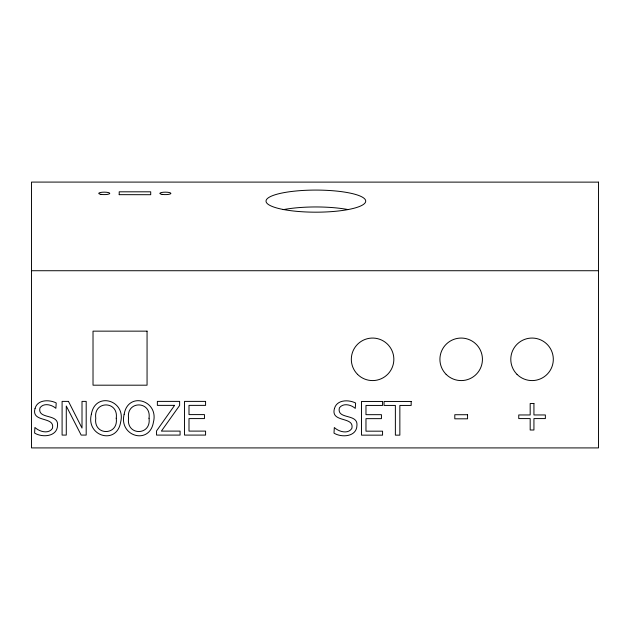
<?xml version="1.0" encoding="UTF-8"?>
<svg xmlns="http://www.w3.org/2000/svg" width="630" height="630" viewBox="0 0 630 630"><rect width="100%" height="100%" fill="white"/><g stroke="black" fill="none" stroke-linecap="round" stroke-linejoin="round"><path stroke-width="0.94" d="M119.204 194.709L119.204 191.811L150.712 191.811L150.712 194.709L119.204 194.662M31.5 270.727L598.5 270.727M283.35 209.632A49.833 11.049 0 0 1 347.799 209.522M116.243 418.249C118.731 435.952 93.295 435.936 95.768 418.249C93.24 400.475 118.771 400.507 116.243 418.249M149.034 418.249C151.523 435.952 126.087 435.936 128.559 418.249C126.031 400.475 151.554 400.507 149.034 418.249M91.366 414.256C85.719 436.283 116.802 445.473 120.645 422.147C126.252 400.223 95.24 391.049 91.366 414.256M124.157 414.256C118.511 436.283 149.594 445.473 153.436 422.147C159.036 400.223 128.032 391.049 124.157 414.256M35.052 408.453C30.838 423.171 55.59 415.887 52.384 428.479C48.423 434.409 39.249 431.558 34.918 427.463L34.603 433.07C42.242 437.771 57.196 436.858 57.527 425.494C58.866 413.059 37.036 419.856 39.989 407.799C43.746 402.594 51.707 404.633 55.873 408.319L56.212 402.948C49.297 399.452 37.485 399.428 35.052 408.453M334.451 408.523C330.246 423.234 354.989 415.95 351.792 428.55C347.823 434.472 338.649 431.621 334.317 427.526L334.002 433.141C341.641 437.834 356.604 436.921 356.926 425.557C358.273 413.13 336.444 419.919 339.397 407.862C343.153 402.664 351.107 404.696 355.273 408.382L355.611 403.019C348.705 399.514 336.892 399.491 334.451 408.523M174.589 405.373L156.547 430.92L156.547 435.086L180.085 435.086L180.085 431.101L161.39 431.101L179.629 405.444L179.629 401.389L157.366 401.389L157.366 405.373L174.589 405.373M598.5 182.133L31.5 182.086L31.5 447.914L598.5 447.914L598.5 182.133M147.058 331.144L93.02 331.144L93.02 385.19L147.058 385.19L147.058 331.144M68.457 401.389L62.094 401.389L62.094 435.086L66.284 435.086L66.284 406.027L81.168 435.086L86.192 435.086L86.192 401.389L82.01 401.389L82.01 428.069L68.457 401.389M205.585 401.389L184.519 401.389L184.519 435.086L205.585 435.086L205.585 431.101L189 431.101L189 418.588L204.459 418.588L204.459 414.603L189 414.603L189 405.373L205.585 405.373L205.585 401.389M382.567 401.46L361.494 401.46L361.494 435.149L382.567 435.149L382.567 431.172L365.975 431.172L365.975 418.651L381.433 418.651L381.433 414.674L365.975 414.674L365.975 405.437L382.567 405.437L382.567 401.46M411.169 401.46L384.056 401.46L384.056 405.437L395.372 405.437L395.372 435.149L399.853 435.149L399.853 405.437L411.169 405.437L411.169 401.46M533.933 403.531L530.177 403.531L530.177 414.957L518.75 414.957L518.75 418.58L530.177 418.58L530.177 430.006L533.933 430.006L533.933 418.58L545.36 418.58L545.36 414.957L533.933 414.957L533.933 403.531M467.562 414.721L454.797 414.721L454.797 418.816L467.562 418.816L467.562 414.721M517.017 374.354A21.262 21.262 0 0 0 552.589 364.825A21.262 21.262 0 0 0 526.554 338.782A21.262 21.262 0 0 0 517.017 374.354M446.142 374.354A21.262 21.262 0 0 0 481.714 364.825A21.262 21.262 0 0 0 455.679 338.782A21.262 21.262 0 0 0 446.142 374.354M357.549 374.354A21.262 21.262 0 0 0 393.12 364.825A21.262 21.262 0 0 0 367.085 338.782A21.262 21.262 0 0 0 357.549 374.354M283.122 209.459A49.833 11.049 0 0 0 364.778 203.254A49.833 11.049 0 0 0 299.715 190.677A49.833 11.049 0 0 0 283.122 209.459M162.099 194.379A5.536 1.228 0 0 0 170.872 193.52A5.536 1.228 0 0 0 163.131 192.268A5.536 1.228 0 0 0 162.099 194.379M100.981 194.371A5.536 1.228 0 0 0 109.754 193.512A5.536 1.228 0 0 0 102.013 192.26A5.536 1.228 0 0 0 100.981 194.371"/></g></svg>
